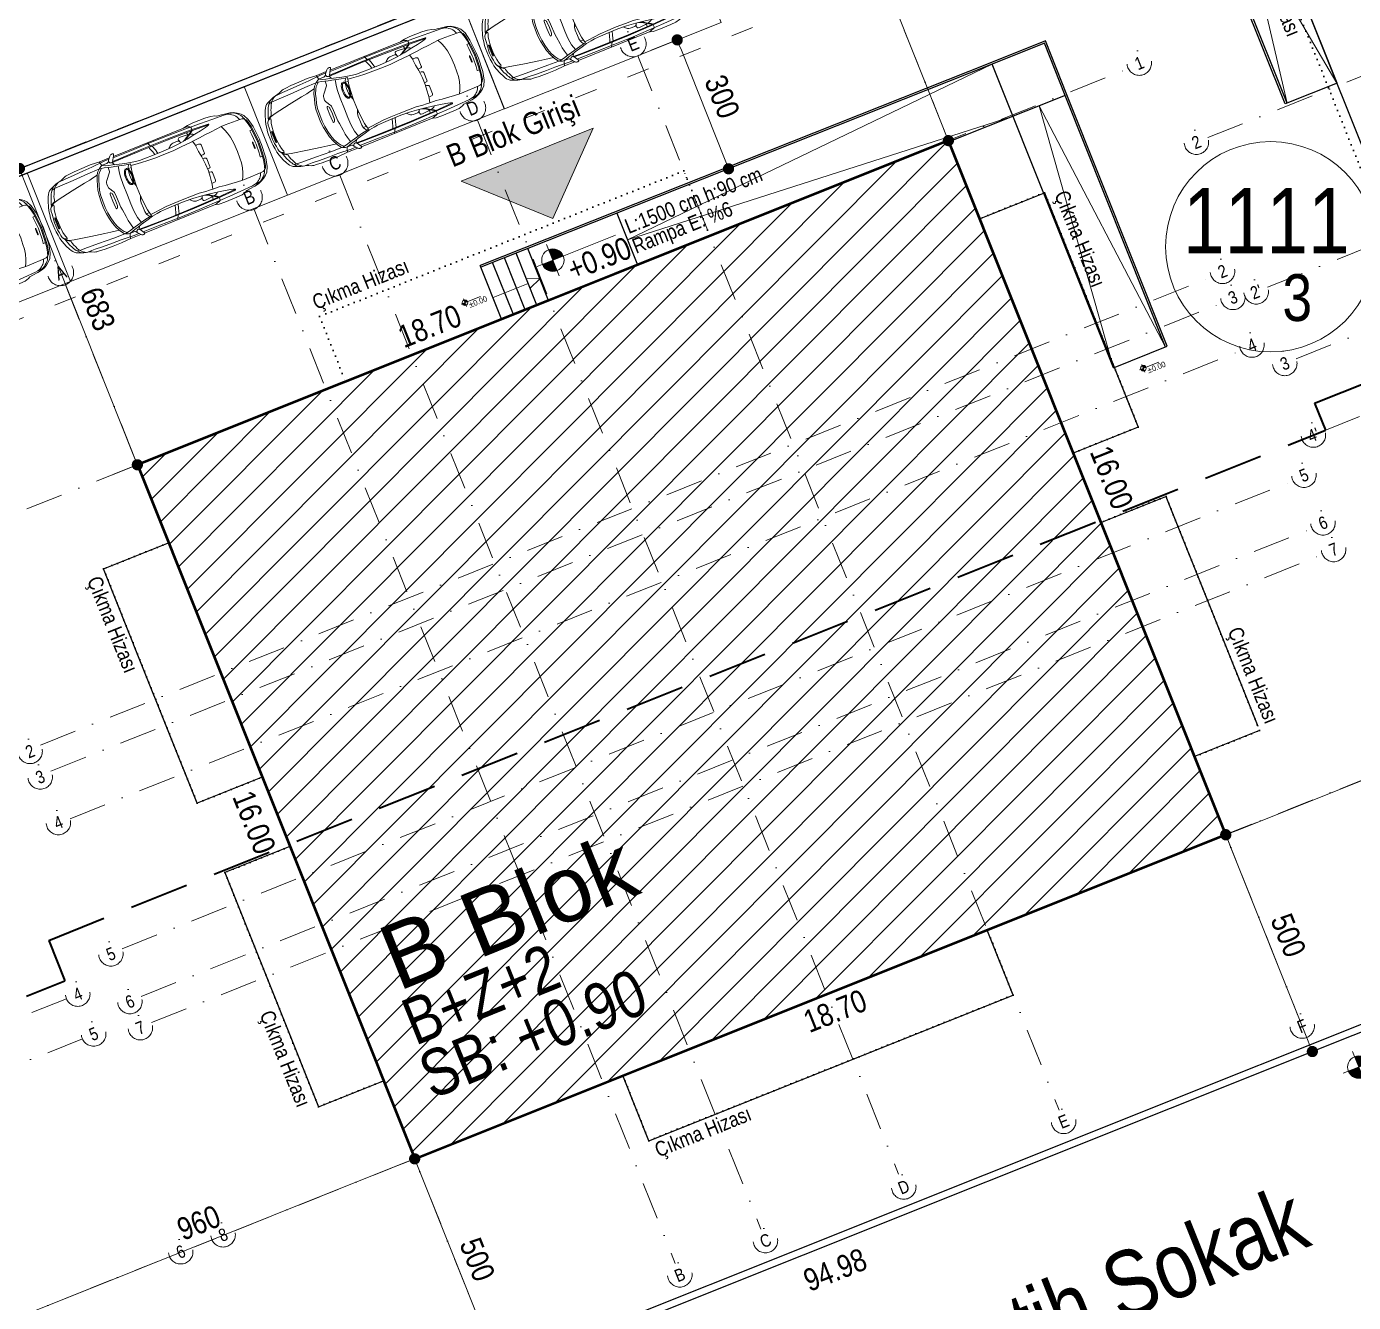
# Model space of a CAD drawing. Header units: millimetres. Extents: x 1811019 to 3717122, y -501178 to -243171.
# Drawn here: x 1822238 to 1822949, y -245149 to -244467 of the extents above; entities that cross this region are included whole.
import ezdxf
from ezdxf.enums import TextEntityAlignment as Align

# ---------------------------------------------------------------- set-up
doc = ezdxf.new("R2010")
doc.units = ezdxf.units.MM
for name, pattern in [('ACAD_ISO03W100', [30, 12, -18]), ('aks line', [0.4001, 0.2, -0.1, 0.0001, -0.1]), ('izdüşüm arka', [3.175, 0, -3.175]), ('izdüşüm ön', [9.525, 6.35, -3.175])]:
    doc.linetypes.add(name, pattern=pattern)
for name, color, linetype, lineweight in [('a_aks_line', 251, 'aks line', 13), ('a_ba', 6, 'Continuous', 50), ('a_duvar', 255, 'Continuous', 35), ('a_görünüş', 32, 'Continuous', 25), ('a_görünüş_ince', 8, 'Continuous', 20), ('a_izdüşüm_arka', 255, 'izdüşüm arka', 30), ('a_kesit_line', 7, 'izdüşüm ön', 40), ('a_not_kot', 251, 'Continuous', 13), ('a_not_malzeme_text', 252, 'Continuous', 5), ('a_not_misc', 144, 'Continuous', 5), ('a_not_text', 7, 'Continuous', 13), ('a_sınır_parsel', 1, 'Continuous', 20), ('a_sınır_yapı yaklaşma', 252, 'ACAD_ISO03W100', 13), ('a_tefriş', 8, 'Continuous', 20), ('a_ölçü_dış', 2, 'Continuous', 13)]:
    doc.layers.add(name, color=color, linetype=linetype, lineweight=lineweight)
doc.styles.add('arial_1_18', font='ARIALN.TTF', dxfattribs={"height": 0.2})
doc.styles.add('GENERATED_STYLE_1', font='arial.ttf')
doc.styles.get("Standard").update_dxf_attribs({"font": 'ARIALN.TTF'})
doc.dimstyles.new('200 vaz', dxfattribs={"dimtxt": 12, "dimasz": 6, "dimexe": 15, "dimexo": 0, "dimgap": 5, "dimtad": 1, "dimdec": 0, "dimlfac": 4, "dimzin": 12, "dimdsep": 46, "dimtxsty": 'Standard', "dimblk": 'DOT', "dimcen": 1, "dimadec": 1, "dimazin": 0, "dimtfac": 1, "dimtdec": 0, "dimtix": 1, "dimtofl": 0, "dimtmove": 2, "dimatfit": 0, "dimldrblk": 'DOT', "dimfxl": 15, "dimfxlon": 1, "dimtolj": 1, "dimtzin": 0, "dimarcsym": 0})

# ---------------------------------------------------------------- blocks, each defined once
blk = doc.blocks.new('_DOT')
at = {"color": 0, "linetype": 'ByBlock'}
blk.add_line((-0.5, 0), (-1, 0), dxfattribs=at)
at = {"color": 0, "linetype": 'ByBlock', "const_width": 0.5}
blk.add_lwpolyline([(-0.25, 0, 1), (0.25, 0, 1)], format="xyb", close=True, dxfattribs=at)
blk = doc.blocks.new('*D46')
at = {"layer": 'a_ölçü_dış', "color": 0, "lineweight": -2, "transparency": 16777216}
for p, q in [((691.68, 680.24), (686.12, 694.17)), ((474.37, 593.4), (686.11, 678.01)), ((468.79, 591.17), (463.23, 605.1))]:
    blk.add_line(p, q, dxfattribs=at)
at = {"layer": 'Defpoints', "color": 0, "transparency": 16777216}
for p in [(691.68, 680.24), (691.68, 680.24), (468.79, 591.17)]:
    blk.add_point(p, dxfattribs=at)
at = {"layer": 'a_ölçü_dış', "color": 0, "lineweight": -2, "transparency": 16777216, "xscale": 6, "yscale": 6, "zscale": 6}
for p, rotation in [((691.68, 680.24), 21.78230538656591), ((468.79, 591.17), 201.7823053865659)]:
    blk.add_blockref('_DOT', p, dxfattribs=dict(at, rotation=rotation))
at = {"layer": 'a_ölçü_dış', "color": 0, "transparency": 16777216, "insert": (576.11, 646.04), "char_height": 12, "attachment_point": 5, "rotation": 21.78231}
blk.add_mtext('\\A1;960', dxfattribs=at)
blk = doc.blocks.new('*D47')
at = {"layer": 'a_ölçü_dış', "color": 0, "lineweight": -2, "transparency": 16777216}
for p, q in [((691.68, 680.24), (677.75, 674.67)), ((693.91, 674.67), (735.84, 569.74)), ((738.07, 564.17), (724.14, 558.6))]:
    blk.add_line(p, q, dxfattribs=at)
at = {"layer": 'Defpoints', "color": 0, "transparency": 16777216}
for p in [(691.68, 680.24), (738.07, 564.17), (738.07, 564.17)]:
    blk.add_point(p, dxfattribs=at)
at = {"layer": 'a_ölçü_dış', "color": 0, "lineweight": -2, "transparency": 16777216, "xscale": 6, "yscale": 6, "zscale": 6}
for p, rotation in [((691.68, 680.24), 111.7823687625773), ((738.07, 564.17), 291.7823687625773)]:
    blk.add_blockref('_DOT', p, dxfattribs=dict(at, rotation=rotation))
at = {"layer": 'a_ölçü_dış', "color": 0, "transparency": 16777216, "insert": (725.21, 626.33), "char_height": 12, "attachment_point": 5, "rotation": 291.78237}
blk.add_mtext('\\A1;500', dxfattribs=at)
blk = doc.blocks.new('*D49')
at = {"layer": 'a_ölçü_dış', "color": 0, "lineweight": -2, "transparency": 16777216}
for p, q in [((480.13, 1210.28), (466.2, 1204.73)), ((541.02, 1057.25), (482.35, 1204.71)), ((543.24, 1051.68), (529.31, 1046.13))]:
    blk.add_line(p, q, dxfattribs=at)
at = {"layer": 'Defpoints', "color": 0, "transparency": 16777216}
for p in [(480.13, 1210.28), (480.13, 1210.28), (543.24, 1051.68)]:
    blk.add_point(p, dxfattribs=at)
at = {"layer": 'a_ölçü_dış', "color": 0, "lineweight": -2, "transparency": 16777216, "xscale": 6, "yscale": 6, "zscale": 6}
for p, rotation in [((480.13, 1210.28), 111.6986979113125), ((543.24, 1051.68), 291.6986979113125)]:
    blk.add_blockref('_DOT', p, dxfattribs=dict(at, rotation=rotation))
at = {"layer": 'a_ölçü_dış', "color": 0, "transparency": 16777216, "insert": (522.03, 1135.09), "char_height": 12, "attachment_point": 5, "rotation": 291.6987}
blk.add_mtext('\\A1;683', dxfattribs=at)
blk = doc.blocks.new('*D50')
at = {"layer": 'a_ölçü_dış', "color": 0, "lineweight": -2, "transparency": 16777216}
for p, q in [((914.51, 1383.13), (900.57, 1377.58)), ((975.14, 1230.74), (916.72, 1377.55)), ((977.36, 1225.17), (963.42, 1219.62))]:
    blk.add_line(p, q, dxfattribs=at)
at = {"layer": 'Defpoints', "color": 0, "transparency": 16777216}
for p in [(914.51, 1383.13), (914.51, 1383.13), (977.36, 1225.17)]:
    blk.add_point(p, dxfattribs=at)
at = {"layer": 'a_ölçü_dış', "color": 0, "lineweight": -2, "transparency": 16777216, "xscale": 6, "yscale": 6, "zscale": 6}
for p, rotation in [((914.51, 1383.13), 111.6986979113546), ((977.36, 1225.17), 291.6986979113546)]:
    blk.add_blockref('_DOT', p, dxfattribs=dict(at, rotation=rotation))
at = {"layer": 'a_ölçü_dış', "color": 0, "transparency": 16777216, "insert": (956.27, 1308.26), "char_height": 12, "attachment_point": 5, "rotation": 291.6987}
blk.add_mtext('\\A1;680', dxfattribs=at)
blk = doc.blocks.new('*D51')
at = {"layer": 'a_ölçü_dış', "color": 0, "lineweight": -2, "transparency": 16777216}
for p, q in [((1125.8, 853.73), (1139.73, 859.3)), ((1128.03, 848.16), (1169.96, 743.22)), ((1172.19, 737.65), (1186.12, 743.21))]:
    blk.add_line(p, q, dxfattribs=at)
at = {"layer": 'Defpoints', "color": 0, "transparency": 16777216}
for p in [(1125.8, 853.73), (1172.19, 737.65), (1172.19, 737.65)]:
    blk.add_point(p, dxfattribs=at)
at = {"layer": 'a_ölçü_dış', "color": 0, "lineweight": -2, "transparency": 16777216, "xscale": 6, "yscale": 6, "zscale": 6}
for p, rotation in [((1125.8, 853.73), 111.7823687625398), ((1172.19, 737.65), 291.7823687625399)]:
    blk.add_blockref('_DOT', p, dxfattribs=dict(at, rotation=rotation))
at = {"layer": 'a_ölçü_dış', "color": 0, "transparency": 16777216, "insert": (1159.33, 799.82), "char_height": 12, "attachment_point": 5, "rotation": 291.78237}
blk.add_mtext('\\A1;500', dxfattribs=at)
blk = doc.blocks.new('*D52')
at = {"layer": 'a_ölçü_dış', "color": 0, "lineweight": -2, "transparency": 16777216}
for p, q in [((1131.41, 855.86), (1344.87, 941.26)), ((1350.4, 943.58), (1356.01, 929.56)), ((1125.8, 853.72), (1131.41, 839.7))]:
    blk.add_line(p, q, dxfattribs=at)
at = {"layer": 'Defpoints', "color": 0, "transparency": 16777216}
for p in [(1350.4, 943.58), (1350.44, 943.49), (1125.8, 853.72)]:
    blk.add_point(p, dxfattribs=at)
at = {"layer": 'a_ölçü_dış', "color": 0, "lineweight": -2, "transparency": 16777216, "xscale": 6, "yscale": 6, "zscale": 6}
for p, rotation in [((1350.44, 943.49), 21.80624200279584), ((1125.84, 853.63), 201.8062420027959)]:
    blk.add_blockref('_DOT', p, dxfattribs=dict(at, rotation=rotation))
at = {"layer": 'a_ölçü_dış', "color": 0, "transparency": 16777216, "insert": (1234.01, 908.89), "char_height": 12, "attachment_point": 5, "rotation": 21.80624}
blk.add_mtext('\\A1;968', dxfattribs=at)
blk = doc.blocks.new('araba1')
at = {"layer": 'a_tefriş', "ltscale": 3}
for p, q in [((-80.3, 338), (-73.8, 338.9)), ((73.4, 339.6), (66.2, 340.5)), ((-90.9, 251.2), (-80.5, 256.6)), ((86.2, 252.7), (75.4, 258)), ((-54, 193.8), (-54.1, 200.7)), ((50.3, 195), (50.2, 201.9)), ((-14.3, 196.7), (-22, 193.6)), ((-21.1, 194.2), (-21.1, 196.9)), ((16.4, 194.6), (16.4, 197.3)), ((69, 171.5), (74.9, 168.9)), ((-72.6, 169.6), (-79.1, 166.6))]:
    blk.add_line(p, q, dxfattribs=at)
for points in [[(-90.1, 173.6), (-91.7, 335.7), (-92.5, 339), (-94.3, 345.4), (-95.2, 358.4), (-95.3, 386.2), (-94.4, 398.4), (-92.3, 407.4), (-89.9, 411.2), (-89.2, 418.9), (-87.8, 430.9), (-86.4, 439.6), (-83.8, 447.6), (-80.4, 454.1), (-75.2, 461.2), (-70.3, 465.7), (-59.1, 471.5), (-41.2, 475.5), (-11.1, 478.3), (-5.3, 478.3)], [(-58.8, 465.3), (-61.1, 464.7), (-63.6, 463.9), (-66.2, 463), (-69.1, 461.6), (-72.2, 459.8), (-74.7, 457.5), (-77.4, 455.2), (-80.2, 451.8), (-81.8, 449.5), (-83.2, 447.2), (-84.3, 444.5), (-85.1, 442.1), (-85.6, 439.7), (-86, 436.7), (-85.7, 431.8)], [(-58.2, 201.4), (-57.2, 209.8), (-56.1, 224.9), (-54.9, 238.9), (-54.6, 257.2), (-54.5, 275.9), (-55, 297.3), (-55.9, 314.9), (-57.5, 329.6), (-58.1, 338.2), (-58.9, 345.7), (-59.9, 359.7), (-61.8, 373.1), (-63.2, 387.8), (-64.5, 400.1), (-65.8, 412), (-65.9, 421.4), (-65.6, 454.5), (-65.2, 459.3), (-64.4, 461.8), (-62.7, 464), (-59.8, 466.8), (-55.7, 468.7), (-51, 469.9), (-42.7, 471.5), (-25.8, 473.7), (-7.8, 474.9), (-1.5, 475)], [(-58.8, 465.3), (-54.9, 466.5), (-50.5, 467.8), (-42.4, 469.4), (-25.6, 471.6), (-7.7, 472.8), (-1.5, 472.9)], [(-35.1, 470.4), (-35.2, 465.9), (-35.2, 465.8), (-35.1, 465.7), (-35, 465.6), (-34.9, 465.6), (-25.7, 466.6), (-7.9, 467.8), (-3.2, 467.8)], [(87.2, 176.4), (85.1, 337.7), (85.9, 341), (87.5, 347.5), (88.1, 360.4), (87.6, 388.3), (86.4, 400.5), (84.1, 409.4), (81.6, 413.1), (80.7, 420.8), (79.1, 432.8), (77.5, 441.5), (74.7, 449.4), (71.1, 455.8), (65.8, 462.8), (60.8, 467.2), (49.5, 472.8), (31.5, 476.3), (1.3, 478.5), (-5.3, 478.3)], [(25.3, 471.1), (25.5, 466.6), (25.5, 466.5), (25.4, 466.4), (25.3, 466.3), (25.2, 466.3), (16, 467.1), (-3.2, 467.8)], [(50, 466.6), (46.6, 467.7), (41.4, 468.8), (33.2, 470.3), (16.4, 472.1), (-1.6, 472.9)], [(55, 203), (53.9, 211.1), (52.5, 226.1), (51, 240.1), (50.2, 258.3), (49.7, 277.1), (49.8, 298.5), (50.3, 316.1), (51.6, 330.9), (51.9, 339.5), (52.5, 346.9), (53.2, 360.9), (54.8, 374.4), (55.9, 389.2), (56.9, 401.5), (57.9, 413.4), (57.8, 422.8), (56.7, 455.9), (56.3, 460.6), (55.4, 463.2), (53.6, 465.3), (50.7, 468), (46.5, 469.8), (41.8, 470.9), (33.5, 472.4), (16.6, 474.2), (-1.5, 475)], [(50, 466.6), (51.9, 466), (55.8, 464.4), (58.7, 463.1), (61.8, 461.3), (64.4, 459.1), (67.1, 456.8), (70, 453.5), (71.7, 451.3), (73.2, 449), (74.3, 446.3), (75.1, 443.9), (75.7, 441.6), (76.2, 438.5), (75.9, 433.6)], [(83.4, 174.1), (83.3, 212.5), (83.2, 260.8), (82.3, 303.5), (81, 339.3), (79.8, 375.1), (78.2, 400.9), (76.6, 428.1), (75.9, 433.6), (74.7, 438.6), (73.2, 441.2), (70.9, 444.4), (68.8, 447), (67.1, 449), (64.9, 450.7), (62.1, 452.4), (59.1, 453.9), (56.8, 454.7)], [(-87.2, 171.8), (-88.1, 210.5), (-89, 258.8), (-89.1, 301.5), (-88.6, 337.4), (-88.2, 373.2), (-87.2, 399.1), (-86.2, 426.3), (-85.7, 431.8), (-84.6, 436.8), (-83.1, 439.4), (-80.9, 442.7), (-78.9, 445.4), (-77.2, 447.3), (-75, 449.1), (-72.3, 450.9), (-69.3, 452.4), (-65.6, 453.9)], [(-65.7, 411.5), (-55.6, 416.1), (-47.8, 419.3), (-37.1, 421.9), (-22.6, 424), (-3, 425.3), (11.6, 424.9), (22.4, 424.1), (33, 422.2), (43.8, 419.2), (50.7, 416.3), (57.9, 412.4)], [(-80.5, 167.7), (-80.9, 181.6), (-82.5, 236.2), (-82.7, 293.3), (-82.3, 347.4), (-80.7, 388.2)], [(-79.9, 145.3), (-77.7, 150.7), (-75.5, 157.8), (-73.7, 165.3), (-71.5, 173.9), (-67.1, 191.4), (-64.6, 202.9), (-62.8, 214), (-61.9, 222.7), (-61.4, 236.5), (-61.4, 252.7), (-61.4, 277.1), (-62.5, 296.7), (-64.6, 317.3), (-67.1, 334.6), (-70.9, 353.5), (-73.1, 367.4), (-76.2, 379.7), (-77.6, 385.1), (-78.4, 387.7), (-79.3, 388.8), (-80.3, 388.9), (-80.7, 388.2)], [(-78.4, 166.9), (-78.8, 181.7), (-80.4, 236.2), (-80.6, 293.3), (-80.2, 347.4), (-78.7, 388.1)], [(76.5, 148), (74.3, 153.3), (71.9, 160.4), (70, 167.9), (67.6, 176.4), (62.8, 193.8), (59.9, 205.3), (57.9, 216.3), (56.8, 225), (56, 238.8), (55.6, 255), (55.1, 279.4), (55.8, 299), (57.4, 319.6), (59.5, 337), (62.8, 356), (64.8, 370), (67.5, 382.3), (68.9, 387.8), (69.6, 390.4), (70.4, 391.5), (71.5, 391.6), (71.9, 390.9)], [(75.3, 169.3), (75.5, 183.4), (75.8, 238), (74.7, 295.1), (73.1, 349.1), (70.5, 391.5)], [(76.7, 170.1), (76.9, 183.4), (77.2, 238), (76.1, 295.1), (74.5, 349.2), (71.9, 390.9)], [(-91.7, 335.7), (-91.7, 341.4), (-91.1, 344.6), (-90.1, 348), (-89.4, 349.4), (-88.6, 350.3), (-87.2, 350.9), (-85.6, 351.1), (-83.7, 351.2), (-82.3, 351), (-81.6, 350.6), (-80.9, 349.9), (-78.8, 347.2), (-76.5, 343.3), (-73.3, 338), (-70.3, 333.2), (-67.7, 328.9), (-65.7, 325)], [(-80.1, 351.1), (-77.6, 347.9), (-75.3, 344), (-72.1, 338.7), (-69.1, 333.9), (-66.3, 329.2)], [(-74.6, 342.8), (-73.5, 347), (-72.6, 349.3), (-70.7, 352.3)], [(-58.7, 343.5), (-49.2, 345.9), (-33.8, 347.6), (-20.4, 349.5), (-2.7, 351.2), (12.5, 351.9), (25.2, 350.8), (36.7, 349.6), (43.2, 349), (52.5, 346.9)], [(-47.4, 346.1), (-48.1, 347.3), (-48.1, 352.6), (-47.5, 355.7), (-46.5, 357.1), (-45.8, 357.6), (-44.6, 357.7), (-27.2, 358.1), (-26, 358), (-25.3, 357.5), (-24.3, 356.2), (-23.7, 353), (-23.6, 349)], [(8.8, 351.7), (8.7, 353.2), (8, 356.4), (7.1, 357.7), (6.4, 358.2), (5.1, 358.3), (-12.2, 358.3), (-13.5, 358.1), (-14.2, 357.7), (-15.1, 356.3), (-15.7, 353.1), (-15.7, 349.9)], [(40.4, 349.2), (40.3, 353.6), (39.6, 356.7), (38.7, 358.1), (38, 358.5), (36.7, 358.6), (19.4, 358.6), (18.1, 358.5), (17.4, 358), (16.5, 356.6), (15.9, 353.5), (15.9, 351.6)], [(85.1, 337.7), (84.1, 343.4), (83.5, 346.4), (82.2, 350), (81.6, 351.3), (80.7, 352.2), (79.2, 352.8), (77.6, 353), (75.8, 353), (74.4, 352.8), (73.7, 352.3), (73, 351.7), (70.9, 348.9), (68.7, 344.9), (65.7, 339.6), (62.7, 334.7), (60.3, 330.3), (58.2, 326)], [(72.8, 353.7), (69.8, 349.6), (67.6, 345.6), (64.5, 340.3), (61.6, 335.4), (58.7, 330.2)], [(66.7, 344), (65.3, 348.5), (64.3, 350.9), (62.5, 353.8)], [(-62.2, 290.8), (-63.5, 291.8), (-65.4, 293.7), (-67.2, 295.4), (-68.5, 297.4), (-69.6, 299.9), (-70.4, 302.4), (-70.7, 313.6), (-70, 315.4), (-68.9, 316.8), (-67.3, 317.7), (-64.7, 318.8), (-67.3, 317.7), (-69.8, 316.8), (-71.9, 316.4), (-73.9, 316.6), (-75.2, 317.2), (-76.3, 318.6), (-76.3, 321.6), (-76, 328.4), (-75.5, 336.3), (-75.2, 338.7)], [(55.6, 292.3), (56.6, 293.2), (58.5, 295.1), (60.2, 296.8), (61.5, 298.9), (62.6, 301.4), (63.2, 303.9), (63.3, 315.1), (62.5, 316.9), (61.4, 318.3), (59.9, 319.2), (57.2, 320.2), (59.9, 319.2), (62.3, 318.3), (64.5, 318), (66.4, 318.2), (67.8, 318.9), (68.8, 320.3), (68.7, 323.3), (68.3, 330), (67.5, 337.9), (67.2, 340.4)], [(-80.5, 259.3), (-70.3, 262.4), (-61.4, 264.9)], [(-80.4, 251), (-76.8, 252.6), (-68.4, 255.7), (-61.4, 257.8)], [(75.3, 260.3), (70.1, 261.9), (63, 264), (55.4, 265.9)], [(75.5, 252.5), (71.1, 254.3), (62.7, 257.1), (55.6, 259.1)], [(-70.6, 25.3), (-71.5, 31.3), (-72.1, 43.7), (-73.4, 74.6), (-74.9, 109.3), (-75.9, 134.4), (-75.5, 139.6), (-74.3, 146.3), (-72.2, 154.1), (-70.4, 161), (-67.7, 172.7), (-64.2, 188.1), (-62.5, 196.4), (-61.5, 202.2)], [(57.4, 203.8), (54.1, 202.7), (43.2, 200.3), (23.1, 197.7), (4.3, 196.6), (-12.7, 196.6), (-33.7, 197.9), (-45.9, 199), (-54.9, 200.6), (-61.5, 202.2)], [(10.1, 196.9), (17.6, 194.2), (24.2, 193.3), (36.6, 193.2), (44.6, 193.8), (50.7, 195.1), (53.7, 196.5), (55.8, 198), (58.1, 200.4)], [(70.4, 28.1), (71.3, 36), (71.7, 45.3), (72.3, 76.3), (73, 111), (73.5, 136.1), (72.9, 141.3), (71.6, 147.9), (69.4, 155.7), (67.3, 162.5), (64.4, 174.2), (60.6, 189.5), (58.6, 197.8), (57.4, 203.8)], [(-80.6, 167.7), (-79.7, 167.2), (-79.2, 166.9), (-78.9, 166.3), (-78.8, 165.3), (-79.2, 163.8), (-80.1, 162), (-80.9, 161.2), (-81.7, 160.7), (-82.8, 160.2), (-83.7, 160), (-84.4, 160.3), (-86, 161.1), (-89.6, 163.7), (-91.7, 165.3), (-93.2, 166.6), (-94.5, 168), (-95.2, 169.1), (-95.9, 170.6), (-96.2, 171.9), (-96.2, 173.1), (-96, 174.2), (-95.6, 175.1), (-95.1, 175.6), (-94.3, 175.8), (-93.6, 175.6), (-90.4, 173.7), (-80.6, 167.7)], [(-67, 175.9), (-51.8, 172.7), (-43.9, 172.1), (-26.3, 171.4), (-1.9, 171.5), (18.2, 171.7), (34.5, 172.3), (43.5, 173.3), (50.5, 174.5), (63.3, 178.4)], [(-53.1, 193.6), (-54.9, 193.9), (-57.9, 195.2), (-60.1, 196.7), (-62.1, 198.7)], [(-55.7, 189.6), (-55.4, 190.8), (-54.3, 192.5), (-52.8, 193.7), (-50.2, 195), (-46.8, 196), (-42.8, 196.7), (-38.9, 196.9), (-35.3, 196.9), (-31.5, 196.6), (-28.6, 196.1), (-26.1, 195.4), (-24.1, 194.7), (-22.3, 193.8), (-20.8, 192.7), (-19.8, 191.5), (-19.4, 190.3), (-19.2, 189.5)], [(-55.7, 188.5), (-55.4, 187.3), (-54.3, 185.7), (-52.7, 184.5), (-50.1, 183.3), (-46.7, 182.4), (-42.7, 181.8), (-38.7, 181.6), (-35.1, 181.7), (-31.3, 182.1), (-28.4, 182.7), (-25.9, 183.4), (-24, 184.2), (-22.2, 185.1), (-20.8, 186.3), (-19.8, 187.5), (-19.3, 188.7), (-19.2, 189.5)], [(-53.5, 189.8), (-53.3, 190.5), (-52.7, 191.5), (-51.6, 192.4), (-49.4, 193.5), (-46.3, 194.4), (-42.6, 195), (-38.9, 195.3), (-35.4, 195.3), (-31.8, 194.9), (-29.1, 194.5), (-26.7, 193.9), (-25, 193.2), (-23.5, 192.5), (-22.4, 191.6), (-21.8, 190.9), (-21.5, 190.3), (-21.5, 189.8)], [(-53.5, 189), (-53.3, 188.3), (-52.6, 187.3), (-51.5, 186.4), (-49.3, 185.4), (-46.2, 184.6), (-42.4, 184), (-38.7, 183.9), (-35.3, 184), (-31.7, 184.4), (-29, 184.9), (-26.6, 185.5), (-24.9, 186.2), (-23.5, 187), (-22.4, 187.9), (-21.8, 188.7), (-21.5, 189.2), (-21.5, 189.8)], [(-24.3, 192.9), (-25.9, 192.3), (-29.8, 191.9), (-35.6, 191.5), (-41, 191.7), (-46.3, 192.1), (-49.2, 192.5), (-50.6, 192.9)], [(76.7, 170.1), (76.1, 169.7), (75.2, 169.2), (74.8, 168.7), (74.6, 167.9), (74.6, 166.9), (74.8, 165.6), (75.8, 163.8), (76.6, 163), (77.4, 162.5), (78.5, 162), (79.4, 161.9), (80.2, 162.1), (81.3, 162.9), (82.9, 164.1), (84.9, 165.9), (86.4, 167.2), (87.6, 168.6), (88.4, 169.7), (89, 171.2), (89.3, 172.5), (89.3, 173.7), (89.1, 174.8), (88.7, 175.7), (88.1, 176.2), (87.3, 176.4), (86.6, 176.2), (85.8, 175.7), (76.7, 170.1)], [(0, 0), (-9.1, 0), (-15.8, 0.5), (-23.6, 1.4), (-31.8, 2.6), (-39.6, 4.7), (-51.7, 8.8), (-60.2, 12.5), (-64.4, 14.8), (-68, 17), (-70.8, 19.5), (-73.1, 22.7), (-75.7, 28), (-79.6, 38.2), (-82.9, 50.5), (-84.2, 54.5), (-86.5, 59), (-87.7, 62.1), (-88.4, 64.3), (-88.9, 70.7), (-89.8, 83.1), (-90.4, 101.2), (-91.1, 120.5), (-89.9, 142.3), (-90.2, 164)], [(-89.9, 141.3), (-84.3, 142.4), (-82, 143.6), (-79.9, 145.3)], [(-80.8, 42.9), (-82.2, 61), (-82.7, 71.9), (-84.5, 101.4), (-85.6, 122.1), (-87.7, 151.8), (-87.8, 162.4)], [(-81.1, 144.3), (-81.4, 155), (-81.6, 156.2), (-81.9, 157.2), (-82.7, 158.5), (-83.7, 159.6), (-85.2, 160.8)], [(-81.1, 144.3), (-80.8, 142.8), (-79.8, 140.9), (-78.5, 138.8), (-77.1, 136.6), (-75.8, 135.3), (-70.2, 129.8), (-64.7, 126.6), (-54.6, 122.2), (-45.1, 119.5), (-34.6, 116.5), (-23.5, 114.7), (-9.1, 114), (5.3, 113.9), (18.9, 115.2), (31.1, 117.5), (42.5, 120.2), (53.5, 123.9), (63.6, 129.2), (70.7, 134.1), (73.5, 137.5), (74.5, 139.3), (75.1, 141), (75.9, 143.5), (76.4, 146.2), (76.5, 148)], [(-75.4, 140), (-72.4, 136.9), (-68, 132.7), (-63.1, 129.7), (-53.4, 125.6), (-44.2, 122.9), (-33.8, 120), (-23.1, 118.2), (-9, 117.5), (5.2, 117.5), (18.4, 118.7), (30.4, 121), (41.5, 123.6), (52.2, 127.2), (61.7, 132.2), (68.3, 136.8), (72.8, 142.2)], [(-72, 155), (-65.3, 154.7), (-63.1, 154.3), (-61.4, 153.9), (-59.7, 152.5), (-48.7, 143.4), (-46.9, 141.9), (-44.6, 140.2), (-42.6, 139.4), (-39.6, 138.8), (-34.3, 138.8), (-31.3, 139.3), (-27.9, 141.3), (-21.5, 145.4), (-19.2, 147.1), (-17.2, 147.8), (-7, 148.6), (16.6, 149), (23.8, 150.4), (39.7, 152.3), (49.1, 153.3), (57.8, 155.3), (68.4, 158.2)], [(-1.2, 138.1), (-15.2, 138), (-17.1, 138.2), (-18.3, 138.4), (-19, 138.7), (-19.3, 139.1), (-19.4, 139.7), (-19.3, 140.2), (-18.4, 141.3), (-16.8, 142.4), (-15.6, 142.9), (-14.2, 143.1), (-0.9, 143.5)], [(-1.2, 138.1), (12.8, 138.3), (14.7, 138.6), (15.9, 138.8), (16.6, 139.1), (16.9, 139.5), (16.9, 140.1), (16.8, 140.6), (15.9, 141.7), (14.3, 142.7), (13.1, 143.2), (11.7, 143.4), (-0.9, 143.5)], [(0, 0), (9.6, 0.2), (16.2, 0.8), (24.1, 2), (32.2, 3.3), (40, 5.6), (52, 10), (60.4, 13.9), (64.6, 16.3), (68, 18.5), (70.8, 21.1), (73, 24.4), (75.5, 29.7), (79.2, 40), (82.2, 52.4), (83.4, 56.4), (85.7, 61), (86.8, 64), (87.4, 66.3), (87.8, 72.7), (88.4, 85.1), (88.6, 103.2), (88.9, 122.6), (87.2, 144.3), (86.9, 167.8)], [(87.2, 144.2), (81, 145.3), (78.7, 146.4), (76.5, 148), (76.6, 157.9), (77.1, 159.2), (78, 160.2), (79, 161.2), (80.2, 162.1)], [(80.7, 46.2), (80.7, 65.1), (81.6, 81.5), (82.2, 104.4), (82.2, 124), (83.6, 153.8), (83.4, 164.5)], [(-36.7, 9.8), (-40.1, 13.3), (-42.6, 16.8), (-43.8, 19.3), (-46.2, 29.8), (-53.7, 64.8), (-59.3, 95.5), (-61.2, 108.2), (-62.5, 115.3), (-65.2, 126.8)], [(38.4, 12.9), (40.2, 15.4), (41.9, 17.9), (43.4, 20.7), (45.6, 30.8), (52.3, 66), (57.3, 96.8), (58.8, 109.6), (61.9, 128.3)], [(-38.2, 11.3), (-40.6, 12.9), (-42, 15), (-43.4, 17.2), (-44.5, 19.1), (-45.4, 20.1), (-47, 21.2), (-48.5, 21.8), (-52, 22.6), (-56.4, 23.9), (-60.4, 25.8), (-66.3, 28.3), (-70.5, 30.6), (-74.4, 33.8), (-76.9, 36.6), (-79.5, 40), (-80.8, 42.9)], [(-38.2, 11.3), (-42.7, 12.6), (-47.8, 14.3), (-53.8, 16.4), (-59.5, 19), (-63.5, 20.7), (-66.3, 22.4), (-69.5, 24.5), (-72.7, 27), (-75.6, 29.5), (-77.4, 32.4)], [(38.4, 12.9), (40.8, 14.5), (42.1, 16.6), (43.5, 18.9), (44.5, 20.8), (45.4, 21.8), (47, 23), (48.4, 23.5), (52, 24.5), (56.3, 25.9), (60.3, 27.9), (66.1, 30.5), (70.3, 32.9), (74, 36.2), (76.5, 39), (79, 42.5), (80.7, 46.2)], [(38.4, 12.9), (41.9, 13.9), (46.9, 15.8), (52.9, 18), (58.5, 20.7), (62.5, 22.5), (65.2, 24.3), (68.5, 26.5), (71.6, 29), (74.9, 31.9), (77.5, 35.3)], [(-35, 8.6), (-36.8, 10.3), (-37.9, 11.5), (-38.7, 12.6), (-39.2, 13.4), (-39.6, 14.3), (-39.8, 14.9), (-39.7, 15.9), (-39.4, 16.6), (-38.4, 16.9), (-37.1, 16.7), (-34.5, 15.8), (-30.1, 14.5), (-23.7, 13.2), (-10.6, 12.2), (-0.4, 12.2)], [(38.4, 12.9), (35.1, 10.2), (31.6, 8.7), (26.6, 7.5), (20.4, 6.8), (12.8, 5.5), (3.4, 4.6), (-3.6, 4.6), (-14.8, 5.7), (-22.8, 6.5), (-28.8, 7.1), (-33.3, 8), (-35, 8.6), (-36.7, 9.8)], [(31.6, 8.7), (35.1, 11.1), (36.2, 12.3), (37, 13.5), (37.5, 14.3), (37.9, 15.2), (38, 15.8), (37.9, 16.8), (37.6, 17.4), (36.6, 17.7), (35.4, 17.5), (32.7, 16.6), (28.4, 15.2), (22, 13.7), (8.9, 12.4), (-0.4, 12.2)]]:
    blk.add_lwpolyline(points, dxfattribs=at)
for points in [[(-6.4, 462.3, -0.157151), (-6.4, 462.2, -0.089885), (-6.6, 462.1, -0.049107), (-6.8, 462, -0.030664), (-7, 461.9, -0.021775), (-7.3, 461.8, -0.01717), (-7.7, 461.8, -0.014777), (-8.1, 461.7, -0.01374), (-8.5, 461.7, -0.01374), (-8.9, 461.7, -0.014777), (-9.3, 461.8, -0.01717), (-9.7, 461.8, -0.021775), (-10, 461.9, -0.030664), (-10.3, 462, -0.049107), (-10.5, 462.1, -0.089885), (-10.6, 462.2, -0.157151), (-10.7, 462.3, -0.157151), (-10.6, 462.4, -0.089885), (-10.5, 462.5, -0.049107), (-10.3, 462.6, -0.030664), (-10, 462.7, -0.021775), (-9.7, 462.8, -0.01717), (-9.3, 462.8, -0.014777), (-9, 462.9, -0.01374), (-8.5, 462.9, -0.01374), (-8.1, 462.9, -0.014777), (-7.7, 462.9, -0.01717), (-7.4, 462.8, -0.021775), (-7, 462.7, -0.030664), (-6.8, 462.6, -0.049107), (-6.6, 462.5, -0.089885), (-6.4, 462.4, -0.157151)], [(-2.7, 462.4, -0.155706), (-2.7, 462.3, -0.089916), (-2.8, 462.2, -0.04943), (-3, 462.1, -0.030953), (-3.3, 462, -0.02201), (-3.6, 461.9, -0.017367), (-4, 461.8, -0.014952), (-4.4, 461.8, -0.013905), (-4.8, 461.8, -0.013905), (-5.2, 461.8, -0.014952), (-5.6, 461.8, -0.017367), (-6, 461.8, -0.02201), (-6.3, 461.9, -0.030953), (-6.6, 462, -0.04943), (-6.8, 462.1, -0.089916), (-6.9, 462.2, -0.155706), (-6.9, 462.3, -0.155706), (-6.9, 462.4, -0.089916), (-6.8, 462.5, -0.04943), (-6.6, 462.6, -0.030953), (-6.3, 462.7, -0.02201), (-6, 462.8, -0.017367), (-5.6, 462.9, -0.014952), (-5.2, 462.9, -0.013905), (-4.8, 462.9, -0.013905), (-4.4, 462.9, -0.014952), (-4, 462.9, -0.017367), (-3.6, 462.9, -0.02201), (-3.3, 462.8, -0.030953), (-3, 462.7, -0.04943), (-2.8, 462.6, -0.089916), (-2.7, 462.5, -0.155706)], [(-3.7, 462.4, -0.155706), (-3.6, 462.5, -0.089916), (-3.5, 462.6, -0.04943), (-3.3, 462.7, -0.030953), (-3, 462.8, -0.02201), (-2.7, 462.9, -0.017367), (-2.3, 462.9, -0.014952), (-1.9, 463, -0.013905), (-1.5, 463, -0.013905), (-1.1, 463, -0.014952), (-0.7, 462.9, -0.017367), (-0.3, 462.9, -0.02201), (0, 462.8, -0.030953), (0.2, 462.7, -0.04943), (0.4, 462.6, -0.089916), (0.6, 462.5, -0.155706), (0.6, 462.4, -0.155706), (0.6, 462.3, -0.089916), (0.4, 462.2, -0.04943), (0.2, 462.1, -0.030953), (0, 462, -0.02201), (-0.3, 461.9, -0.017367), (-0.7, 461.8, -0.014952), (-1.1, 461.8, -0.013905), (-1.5, 461.8, -0.013905), (-1.9, 461.8, -0.014952), (-2.3, 461.8, -0.017367), (-2.7, 461.9, -0.02201), (-3, 462, -0.030953), (-3.3, 462, -0.04943), (-3.5, 462.2, -0.089916), (-3.6, 462.3, -0.155706)], [(0.1, 462.4, -0.157151), (0.1, 462.5, -0.089885), (0.2, 462.6, -0.049107), (0.4, 462.7, -0.030664), (0.7, 462.8, -0.021775), (1, 462.9, -0.01717), (1.4, 463, -0.014777), (1.8, 463, -0.01374), (2.2, 463, -0.01374), (2.6, 463, -0.014777), (3, 463, -0.01717), (3.4, 462.9, -0.021775), (3.7, 462.9, -0.030664), (4, 462.8, -0.049107), (4.2, 462.7, -0.089885), (4.3, 462.6, -0.157151), (4.3, 462.5, -0.157151), (4.3, 462.3, -0.089885), (4.2, 462.2, -0.049107), (4, 462.1, -0.030664), (3.7, 462, -0.021775), (3.4, 462, -0.01717), (3, 461.9, -0.014777), (2.6, 461.9, -0.01374), (2.2, 461.8, -0.01374), (1.8, 461.8, -0.014777), (1.4, 461.9, -0.01717), (1, 461.9, -0.021775), (0.7, 462, -0.030664), (0.4, 462.1, -0.049107), (0.2, 462.2, -0.089885), (0.1, 462.3, -0.157151)], [(-6, 9.2, -0.157151), (-6.1, 9, -0.089885), (-6.3, 8.8, -0.049107), (-6.6, 8.6, -0.030664), (-7.1, 8.5, -0.021775), (-7.6, 8.3, -0.01717), (-8.2, 8.2, -0.014777), (-8.9, 8.2, -0.01374), (-9.6, 8.2, -0.01374), (-10.3, 8.2, -0.014777), (-11, 8.2, -0.01717), (-11.6, 8.3, -0.021775), (-12.2, 8.4, -0.030664), (-12.6, 8.6, -0.049107), (-12.9, 8.7, -0.089885), (-13.1, 8.9, -0.157151), (-13.2, 9.1, -0.157151), (-13.1, 9.3, -0.089885), (-12.9, 9.5, -0.049107), (-12.6, 9.7, -0.030664), (-12.2, 9.8, -0.021775), (-11.6, 10, -0.01717), (-11, 10.1, -0.014777), (-10.3, 10.1, -0.01374), (-9.6, 10.1, -0.01374), (-8.9, 10.1, -0.014777), (-8.2, 10.1, -0.01717), (-7.6, 10, -0.021775), (-7.1, 9.9, -0.030664), (-6.6, 9.7, -0.049107), (-6.3, 9.6, -0.089885), (-6.1, 9.4, -0.157151)], [(0.3, 9.3, -0.155706), (0.2, 9.1, -0.089916), (0, 8.9, -0.04943), (-0.3, 8.7, -0.030953), (-0.7, 8.6, -0.02201), (-1.3, 8.4, -0.017367), (-1.9, 8.3, -0.014952), (-2.6, 8.3, -0.013905), (-3.3, 8.2, -0.013905), (-4, 8.2, -0.014952), (-4.7, 8.3, -0.017367), (-5.3, 8.4, -0.02201), (-5.8, 8.5, -0.030953), (-6.3, 8.6, -0.04943), (-6.6, 8.8, -0.089916), (-6.8, 9, -0.155706), (-6.9, 9.2, -0.155706), (-6.8, 9.4, -0.089916), (-6.6, 9.6, -0.04943), (-6.3, 9.7, -0.030953), (-5.9, 9.9, -0.02201), (-5.3, 10, -0.017367), (-4.7, 10.1, -0.014952), (-4, 10.2, -0.013905), (-3.3, 10.2, -0.013905), (-2.6, 10.2, -0.014952), (-1.9, 10.2, -0.017367), (-1.3, 10.1, -0.02201), (-0.8, 10, -0.030953), (-0.3, 9.8, -0.04943), (0, 9.7, -0.089916), (0.2, 9.5, -0.155706)], [(-1.3, 9.3, -0.155706), (-1.3, 9.5, -0.089916), (-1.1, 9.7, -0.04943), (-0.7, 9.8, -0.030953), (-0.3, 10, -0.02201), (0.3, 10.1, -0.017367), (0.9, 10.2, -0.014952), (1.5, 10.3, -0.013905), (2.3, 10.3, -0.013905), (3, 10.3, -0.014952), (3.6, 10.2, -0.017367), (4.3, 10.1, -0.02201), (4.8, 10, -0.030953), (5.3, 9.9, -0.04943), (5.6, 9.7, -0.089916), (5.8, 9.5, -0.155706), (5.9, 9.3, -0.155706), (5.8, 9.1, -0.089916), (5.6, 8.9, -0.04943), (5.3, 8.7, -0.030953), (4.8, 8.6, -0.02201), (4.3, 8.5, -0.017367), (3.6, 8.4, -0.014952), (3, 8.3, -0.013905), (2.3, 8.3, -0.013905), (1.6, 8.3, -0.014952), (0.9, 8.4, -0.017367), (0.3, 8.4, -0.02201), (-0.3, 8.6, -0.030953), (-0.7, 8.7, -0.04943), (-1.1, 8.9, -0.089916), (-1.3, 9.1, -0.155706)], [(5, 9.3, -0.157151), (5, 9.5, -0.089885), (5.2, 9.7, -0.049107), (5.6, 9.9, -0.030664), (6, 10, -0.021775), (6.5, 10.2, -0.01717), (7.2, 10.3, -0.014777), (7.8, 10.3, -0.01374), (8.5, 10.4, -0.01374), (9.2, 10.3, -0.014777), (9.9, 10.3, -0.01717), (10.6, 10.2, -0.021775), (11.1, 10.1, -0.030664), (11.5, 10, -0.049107), (11.9, 9.8, -0.089885), (12.1, 9.6, -0.157151), (12.2, 9.4, -0.157151), (12.1, 9.2, -0.089885), (11.9, 9, -0.049107), (11.6, 8.8, -0.030664), (11.1, 8.7, -0.021775), (10.6, 8.6, -0.01717), (10, 8.5, -0.014777), (9.3, 8.4, -0.01374), (8.6, 8.4, -0.01374), (7.9, 8.4, -0.014777), (7.2, 8.4, -0.01717), (6.6, 8.5, -0.021775), (6, 8.6, -0.030664), (5.6, 8.8, -0.049107), (5.2, 8.9, -0.089885), (5, 9.1, -0.157151)]]:
    blk.add_lwpolyline(points, format="xyb", close=True, dxfattribs=at)
blk = doc.blocks.new('op')
at = {"layer": 'a_tefriş'}
blk.add_lwpolyline([(250.7, 0.2), (0.7, 0.2), (0.7, -499.8), (250.7, -499.8)], close=True, dxfattribs=at)
at = {"layer": 'a_tefriş', "rotation": 359.6080653620476}
blk.add_blockref('araba1', (125, -489.6), dxfattribs=at)
blk = doc.blocks.new('*D61')
at = {"layer": 'a_ölçü_dış', "color": 0, "lineweight": -2, "transparency": 16777216}
for p, q in [((832.21, 1279.08), (818.27, 1273.53)), ((857.44, 1215.67), (834.42, 1273.5)), ((859.66, 1210.09), (845.72, 1204.55))]:
    blk.add_line(p, q, dxfattribs=at)
at = {"layer": 'Defpoints', "color": 0, "transparency": 16777216}
for p in [(832.21, 1279.08), (832.21, 1279.08), (859.66, 1210.09)]:
    blk.add_point(p, dxfattribs=at)
at = {"layer": 'a_ölçü_dış', "color": 0, "lineweight": -2, "transparency": 16777216, "xscale": 6, "yscale": 6, "zscale": 6}
for p, rotation in [((832.21, 1279.08), 111.6986979108284), ((859.66, 1210.09), 291.6986979108285)]:
    blk.add_blockref('_DOT', p, dxfattribs=dict(at, rotation=rotation))
at = {"layer": 'a_ölçü_dış', "color": 0, "transparency": 16777216, "insert": (856.27, 1248.7), "char_height": 12, "attachment_point": 5, "rotation": 291.6987}
blk.add_mtext('\\A1;300', dxfattribs=at)
blk = doc.blocks.new('sembol_kot')
at = {"layer": 'a_not_kot'}
for points in [[(0, 10), (0, 0), (10, 0, 0.414214)], [(0, 0), (-10, 0, 0.414214), (0, -10)]]:
    blk.add_hatch(color=256, dxfattribs=at).paths.add_polyline_path(points)
for p, q in [((0, 15), (0, -15)), ((-15, 0), (60, 0))]:
    blk.add_line(p, q, dxfattribs=at)
blk.add_circle((0, 0), 10, dxfattribs=at)
blk = doc.blocks.new('vaziyet')
at = {"layer": 'a_görünüş_ince'}
h = blk.add_hatch(dxfattribs=at)
h.set_pattern_fill('ANSI31', color=256, scale=3.75, angle=0.10864)
h.set_pattern_definition([(45.108636, (-470433.299, 65964.78), (-8.43493783, 8.40301213), [])])
edge = h.paths.add_edge_path()
edge.add_line((1833.31, 1136.46), (1668.14, 1549.8))
edge.add_line((1668.14, 1549.8), (1446.43, 1461.2))
edge.add_line((1446.43, 1461.2), (1446.48, 1461.08))
edge.add_line((1446.48, 1461.08), (1411.66, 1447.17))
edge.add_line((1411.66, 1447.17), (1411.57, 1447.37))
edge.add_line((1411.57, 1447.37), (1185.23, 1356.92))
edge.add_line((1185.23, 1356.92), (1350.44, 943.5))
edge.add_line((1350.45, 943.49), (1833.3, 1136.45))
h = blk.add_hatch(dxfattribs=at)
h.set_pattern_fill('ANSI31', color=256, scale=3.75, angle=0.10864)
h.set_pattern_definition([(45.108636, (-470432.707, 65965.016), (-8.43493783, 8.40301213), [])])
h.paths.add_polyline_path([(1125.8, 853.73), (977.36, 1225.17), (798.61, 1153.73), (763.78, 1139.81), (543.24, 1051.68), (691.68, 680.24), (819.36, 731.27)])
at = {"layer": 'a_not_kot'}
for points in [[(718.59, 1138.42), (717.19, 1137.86, 0.414214), (719.14, 1137.02)], [(718.03, 1139.81), (718.59, 1138.42), (719.98, 1138.97, 0.414214)], [(1081.73, 1103.35), (1080.34, 1102.79, 0.414214), (1082.28, 1101.95)], [(1081.17, 1104.74), (1081.73, 1103.35), (1083.12, 1103.9, 0.414214)]]:
    blk.add_hatch(color=256, dxfattribs=at).paths.add_polyline_path(points)
at = {"layer": 'a_not_misc'}
h = blk.add_hatch(color=256, dxfattribs=at)
h.dxf.hatch_style = 1
h.paths.add_polyline_path([(787.22, 1231.92), (716.48, 1203.49), (765.57, 1183.57)])
at = {"layer": 'a_aks_line', "ltscale": 100}
for p, q in [((1116.2, 1226.77), (1807.78, 1503.17)), ((1148.21, 1146.68), (1839.79, 1423.08)), ((1163.52, 1108.38), (1855.1, 1384.77)), ((1178.83, 1070.07), (1870.41, 1346.47)), ((505.25, 765.95), (-46.05, 545.48)), ((513.84, 744.48), (-37.46, 524.01)), ((560.48, 627.84), (9.18, 407.37))]:
    blk.add_line(p, q, dxfattribs=at)
for points in [[(938.86, 1321.51), (1164.3, 757.39)], [(811.18, 1270.48), (1036.62, 706.36)], [(446.9, 1013.18), (1073.7, 1263.67)], [(725.28, 1236.16), (950.73, 672.03)], [(651.58, 1206.7), (877.02, 642.58)], [(605.73, 1188.38), (831.17, 624.26)], [(491.45, 901.71), (1118.25, 1152.2)], [(504.74, 1148.02), (730.18, 583.9)], [(497.01, 887.78), (1123.81, 1138.27)], [(507.21, 862.28), (1134.01, 1112.77)], [(535.04, 792.64), (1161.84, 1043.13)], [(545.23, 767.13), (1172.03, 1017.62)], [(550.82, 753.14), (1177.62, 1003.63)], [(595.34, 641.74), (1222.14, 892.23)]]:
    blk.add_lwpolyline(points, dxfattribs=at)
for centre, radius in [((808.58, 1276.98), 7), ((1079.54, 1266.67), 6.56), ((722.69, 1242.66), 7), ((1110.11, 1224.34), 6.56), ((648.98, 1213.2), 7), ((603.13, 1194.88), 7), ((502.14, 1154.52), 7), ((1124.09, 1155.2), 6.56), ((1142.11, 1144.25), 6.56), ((1129.65, 1141.27), 6.56), ((1139.84, 1115.77), 6.56), ((1157.42, 1105.94), 6.56), ((1172.74, 1067.63), 6.56), ((1167.68, 1046.13), 6.56), ((1177.87, 1020.62), 6.56), ((1183.58, 1006.36), 6.56), ((485.82, 898.33), 6.56), ((491.26, 884.63), 6.56), ((500.97, 860.24), 6.56), ((529.06, 789.94), 6.56), ((511.34, 768.39), 6.56), ((539.25, 764.43), 6.56), ((519.85, 747.1), 6.56), ((544.84, 750.44), 6.56), ((1166.74, 751.29), 6.56), ((1039.06, 700.27), 6.56), ((953.47, 665.17), 6.56), ((589.14, 639.58), 6.56), ((879.45, 636.48), 6.56), ((566.46, 630.52), 6.56), ((833.6, 618.16), 6.56)]:
    blk.add_circle(centre, radius, dxfattribs=at)
at = {"layer": 'a_ba'}
for points in [[(977.36, 1225.17), (798.61, 1153.73)], [(1125.8, 853.73), (977.36, 1225.17)], [(798.61, 1153.73), (763.78, 1139.81)], [(798.61, 1153.73), (798.61, 1153.73)], [(763.78, 1139.81), (543.24, 1051.68)], [(763.78, 1139.81), (763.78, 1139.81)], [(543.24, 1051.68), (691.68, 680.24)], [(819.36, 731.27), (1125.8, 853.73)], [(691.68, 680.24), (819.36, 731.27)]]:
    blk.add_lwpolyline(points, dxfattribs=at)
at = {"layer": 'a_görünüş'}
for p, q in [((1157.56, 1244.84), (1111.44, 1359.87)), ((1158.72, 1245.3), (1113.07, 1359.18)), ((1185.41, 1256), (1150.48, 1343.14)), ((1150.59, 1342.84), (1208.11, 1198.91)), ((1029.28, 1278.55), (1000.48, 1267.07)), ((1040.76, 1249.76), (1029.28, 1278.55)), ((1028.72, 1277.25), (1000.85, 1266.14)), ((1039.83, 1249.39), (1028.72, 1277.25)), ((1000.48, 1267.07), (726.76, 1158.42)), ((1000.85, 1266.14), (727.13, 1157.49)), ((1065.69, 1103.59), (1000.85, 1266.14)), ((1039.83, 1249.39), (977.6, 1224.56)), ((1093.56, 1114.71), (1039.83, 1249.39)), ((1094.49, 1115.08), (1040.76, 1249.76)), ((994.07, 1183.36), (1028.89, 1197.28)), ((1028.88, 1197.3), (1078.99, 1071.9)), ((799.94, 1186.42), (810.95, 1158.63)), ((757.05, 1137.13), (745.95, 1164.95)), ((763.32, 1139.63), (752.22, 1167.45)), ((738.06, 1130.09), (726.76, 1158.42)), ((744.51, 1132.13), (733.41, 1159.95)), ((750.78, 1134.63), (739.68, 1162.45)), ((1065.69, 1103.59), (1094.49, 1115.08)), ((1078.99, 1071.9), (1044.17, 1057.99)), ((1059.01, 1020.85), (1093.83, 1034.76)), ((1093.83, 1034.76), (1143, 911.71)), ((1143.94, 909.4), (1109.11, 895.48)), ((1012.04, 767.88), (998.12, 802.7)), ((817.03, 689.95), (803.11, 724.77))]:
    blk.add_line(p, q, dxfattribs=at)
for points in [[(550, 489.01), (-92.77, 232.15), (-136.52, 964.9), (1716.23, 1702.15), (2112.48, 1113.4), (1362.11, 813.54)], [(548.61, 492.49), (-89.34, 237.56), (-132.62, 962.42), (1714.81, 1697.55), (2106.78, 1115.16), (1360.72, 817.02)], [(1185.41, 1256), (1157.56, 1244.84)], [(610.06, 884.48), (575.24, 870.56), (544.62, 947.18), (525.13, 995.96), (559.95, 1009.87)], [(624.89, 847.36), (590.07, 833.44), (620.69, 756.83), (640.17, 708.08), (675, 721.99)], [(1291.07, 789.19), (701.85, 553.73)], [(1292.47, 785.71), (703.25, 550.25)], [(817.03, 689.95), (1012.04, 767.88)]]:
    blk.add_lwpolyline(points, dxfattribs=at)
at = {"layer": 'a_izdüşüm_arka'}
blk.add_lwpolyline([(1242.78, 1212.83), (1208.07, 1198.97), (1206.68, 1202.45), (1206.21, 1203.61), (1201.47, 1201.71), (1147.68, 1336.37), (1152.42, 1338.26), (1150.57, 1342.91), (1185.28, 1356.77), (1174.15, 1384.63), (1657.05, 1577.54), (1668.18, 1549.68), (1702.9, 1563.55), (1704.75, 1558.9), (1709.5, 1560.8), (1763.29, 1426.15), (1758.54, 1424.25), (1760.4, 1419.61), (1725.68, 1405.74)], dxfattribs=at)
blk.add_lwpolyline([(640.76, 1131.03), (654.68, 1096.21), (543.24, 1051.68), (559.95, 1009.87), (525.13, 995.96), (575.23, 870.58), (610.06, 884.5), (624.9, 847.36), (590.08, 833.44), (640.18, 708.08), (675, 721.99), (691.68, 680.24), (803.11, 724.77), (817.03, 689.95), (1012.04, 767.88), (998.12, 802.7), (1125.8, 853.73), (1109.11, 895.49), (1143.94, 909.4), (1093.84, 1034.76), (1059.01, 1020.85), (1044.17, 1057.99), (1078.99, 1071.9), (1028.88, 1197.3), (994.06, 1183.38), (977.36, 1225.17), (849.68, 1174.14), (835.76, 1208.96)], close=True, dxfattribs=at)
at = {"layer": 'a_kesit_line', "ltscale": 5}
for p, q in [((1173.36, 1084.72), (1865.47, 1359.81)), ((495.86, 797.17), (1179.15, 1070.23)), ((-46.86, 555.24), (504.5, 775.56))]:
    blk.add_line(p, q, dxfattribs=at)
for points in [[(1173.36, 1084.72), (1179.15, 1070.23)], [(495.86, 797.17), (504.5, 775.56)]]:
    blk.add_lwpolyline(points, dxfattribs=at)
at = {"layer": 'a_not_kot'}
for p, q in [((716.5, 1137.58), (726.95, 1141.75)), ((717.75, 1140.51), (719.42, 1136.33)), ((1079.64, 1102.51), (1090.09, 1106.68)), ((1080.89, 1105.44), (1082.56, 1101.26))]:
    blk.add_line(p, q, dxfattribs=at)
for centre in [(718.59, 1138.42), (1081.73, 1103.35)]:
    blk.add_circle(centre, 1.5, dxfattribs=at)
at = {"layer": 'a_not_misc'}
for p, q in [((805.55, 1172.08), (1000.85, 1266.14)), ((1065.69, 1103.59), (1025.9, 1243.83)), ((1025.9, 1243.83), (1093.56, 1114.71)), ((1011.97, 1238.27), (805.55, 1172.08)), ((758.69, 1151.24), (751.38, 1151.34)), ((758.69, 1151.24), (753.46, 1146.14)), ((752.42, 1148.74), (733.61, 1141.24))]:
    blk.add_line(p, q, dxfattribs=at)
for points in [[(1158.72, 1245.3), (1137.13, 1337.79), (1185.31, 1255.96)], [(787.22, 1231.92), (716.48, 1203.49), (765.57, 1183.57), (787.22, 1231.92)]]:
    blk.add_lwpolyline(points, dxfattribs=at)
blk.add_circle((1149.89, 1168.37), 56.26, dxfattribs=at)
at = {"layer": 'a_sınır_parsel', "linetype": 'ACAD_ISO03W100', "flags": 128}
for points in [[(-136.52, 964.9), (1716.23, 1702.15)], [(2112.48, 1113.4), (-92.77, 232.15)]]:
    blk.add_lwpolyline(points, dxfattribs=at)
at = {"layer": 'a_sınır_yapı yaklaşma'}
for p, q in [((-58.42, 915.26), (1640.24, 1591.19)), ((1922.34, 1172.03), (-27.24, 392.95))]:
    blk.add_line(p, q, dxfattribs=at)
at = {"layer": 'a_duvar'}
for p, xscale, yscale, zscale, rotation in [((765.67, 1161.2), 0.6000000000000003, 0.6000000000000003, 0.6000000000000003, 21.79683905118632), ((1197.04, 729.36), 0.6, 0.6, 0.6, 21.78429833593317)]:
    blk.add_blockref('sembol_kot', p, dxfattribs=dict(at, xscale=xscale, yscale=yscale, zscale=zscale, rotation=rotation))
at = {"layer": 'a_tefriş', "xscale": 0.2499999999999998, "yscale": 0.2499999999999998, "zscale": 0.2499999999999998, "rotation": 291.6986979108303}
for p in [(832.6, 1346.69), (716.45, 1300.47), (600.31, 1254.26), (484.17, 1208.04)]:
    blk.add_blockref('op', p, dxfattribs=at)
at = {"layer": 'a_aks_line', "ltscale": 100, "style": 'arial_1_18'}
for s, height, rotation, p in [('E', 7.2, 21.78338, (809.92, 1273.64)), ('1', 6.75, 21.78338, (1080.79, 1263.53)), ('D', 7.2, 21.78338, (724.02, 1239.31)), ('2', 6.75, 21.7843, (1111.36, 1221.2)), ('C', 7.2, 21.78338, (650.31, 1209.86)), ('B', 7.2, 21.78338, (604.47, 1191.53)), ('A', 7.2, 21.78338, (503.48, 1151.18)), ('2', 6.75, 21.78338, (1125.34, 1152.07)), ('3', 6.75, 21.78338, (1130.9, 1138.14)), ("2'", 6.75, 21.7843, (1143.37, 1141.11)), ('4', 6.75, 21.78338, (1141.1, 1112.64)), ('3', 6.75, 21.7843, (1158.68, 1102.81)), ("4'", 6.75, 21.7843, (1173.99, 1064.49)), ('5', 6.75, 21.78338, (1168.93, 1042.99)), ('6', 6.75, 21.78338, (1179.12, 1017.49)), ('7', 6.75, 21.78338, (1184.83, 1003.23)), ('2', 6.75, 21.79684, (487.08, 895.2)), ('3', 6.75, 21.79684, (492.51, 881.5)), ('4', 6.75, 21.79684, (502.22, 857.11)), ('5', 6.75, 21.79684, (530.31, 786.8)), ('4', 6.75, 21.79684, (512.6, 765.26)), ('6', 6.75, 21.79684, (540.5, 761.3)), ('7', 6.75, 21.79684, (546.09, 747.3)), ('F', 6.75, 21.78338, (1167.99, 748.16)), ('5', 6.75, 21.79684, (521.1, 743.97)), ('E', 6.75, 21.78338, (1040.31, 697.13)), ('D', 6.75, 21.78338, (954.72, 662.03)), ('8', 6.75, 21.79684, (590.4, 636.45)), ('C', 6.75, 21.78338, (880.71, 633.35)), ('6', 6.75, 21.79684, (567.72, 627.38)), ('B', 6.75, 21.78338, (834.86, 615.03))]:
    blk.add_text(s, height=height, rotation=rotation, dxfattribs=at).set_placement(p, align=Align.CENTER)
at = {"layer": 'a_not_kot'}
for s, height, rotation, p in [('+0.90', 12, 21.79684, (776.58, 1150.06)), ('%%P0.00', 3, 21.74661, (721.31, 1135.63)), ('%%P0.00', 3, 21.74661, (1084.46, 1100.56))]:
    blk.add_text(s, height=height, rotation=rotation, dxfattribs=at).set_placement(p)
at = {"layer": 'a_not_text'}
for s, height, rotation, p in [('Çıkma Hizası', 8, 292, (1138.55, 1330.56)), ('B Blok Girişi', 12, 22, (711.89, 1210.73)), ('L:1500 cm h:90 cm', 8, 21.74661, (806.22, 1175.16)), ('Çıkma Hizası', 8, 292, (1033.93, 1196.4)), ('Rampa E: %%%6', 8, 21.74661, (810.19, 1164.56)), ('Çıkma Hizası', 8, 22, (638.93, 1134.54)), ('Çıkma Hizası', 8, 292, (516.15, 989.98)), ('Çıkma Hizası', 8, 292, (1126.69, 962.82)), ('B+Z+2', 25, 22, (691.96, 740.66)), ('SB: +0.90', 25, 22, (700.98, 712.06)), ('Çıkma Hizası', 8, 292, (608.51, 757.59)), ('Çıkma Hizası', 8, 22, (822.21, 680.9)), ('Fatih Sokak', 35, 21.79769, (976.07, 555.61))]:
    blk.add_text(s, height=height, rotation=rotation, dxfattribs=at).set_placement(p)
for s, height, p in [('1111', 35, (1102.97, 1164.83)), ('3', 25, (1156.15, 1128.66))]:
    blk.add_text(s, height=height, dxfattribs=at).set_placement(p)
at = {"layer": 'a_not_text', "insert": (682.94, 769.26), "char_height": 35, "attachment_point": 7, "rotation": 22, "style": 'GENERATED_STYLE_1'}
blk.add_mtext('\\A1;B Blok', dxfattribs=at)
at = {"layer": 'a_ölçü_dış', "char_height": 12, "attachment_point": 5}
for s, insert, rotation in [('\\A1;18.70', (699.71, 1125.84), 21.78237), ('\\A1;16.00', (1064.75, 1044.86), 291.78237), ('\\A1;16.00', (605.78, 860.28), 291.78237), ('\\A1;18.70', (916.73, 759.34), 21.78237), ('\\A1;94.98', (916.73, 620.82), 21.78237)]:
    blk.add_mtext(s, dxfattribs=dict(at, insert=insert, rotation=rotation))
at = {"layer": 'a_ölçü_dış'}
for p1, p2, distance, picture, middle in [((977.36, 1225.17), (914.51, 1383.13), 0, '*D50', (956.27, 1308.26)), ((543.24, 1051.68), (480.13, 1210.28), 0, '*D49', (522.03, 1135.09)), ((1125.8, 853.72), (1350.4, 943.58), -0.1, '*D52', (1234.01, 908.89)), ((1125.8, 853.73), (1172.19, 737.65), 0, '*D51', (1159.33, 799.82)), ((468.79, 591.17), (691.68, 680.24), 0, '*D46', (576.11, 646.04)), ((691.68, 680.24), (738.07, 564.17), 0, '*D47', (725.21, 626.33))]:
    dim = blk.add_aligned_dim(p1=p1, p2=p2, distance=distance, dimstyle='200 vaz', dxfattribs=at)
    dim.commit()
    dim.dimension.update_dxf_attribs({"geometry": picture, "text_midpoint": middle})
dim = blk.add_aligned_dim(p1=(859.66, 1210.09), p2=(832.21, 1279.08), distance=0, text='300', dimstyle='200 vaz', dxfattribs=at)
dim.commit()
dim.dimension.update_dxf_attribs({"geometry": '*D61', "text_midpoint": (856.27, 1248.7)})

msp = doc.modelspace()

# ---------------------------------------------------------------- block references
at = {"layer": 'a_not_malzeme_text'}
msp.add_blockref('vaziyet', (1821754.51, -245752.73), dxfattribs=at)

doc.saveas('drawing.dxf')
